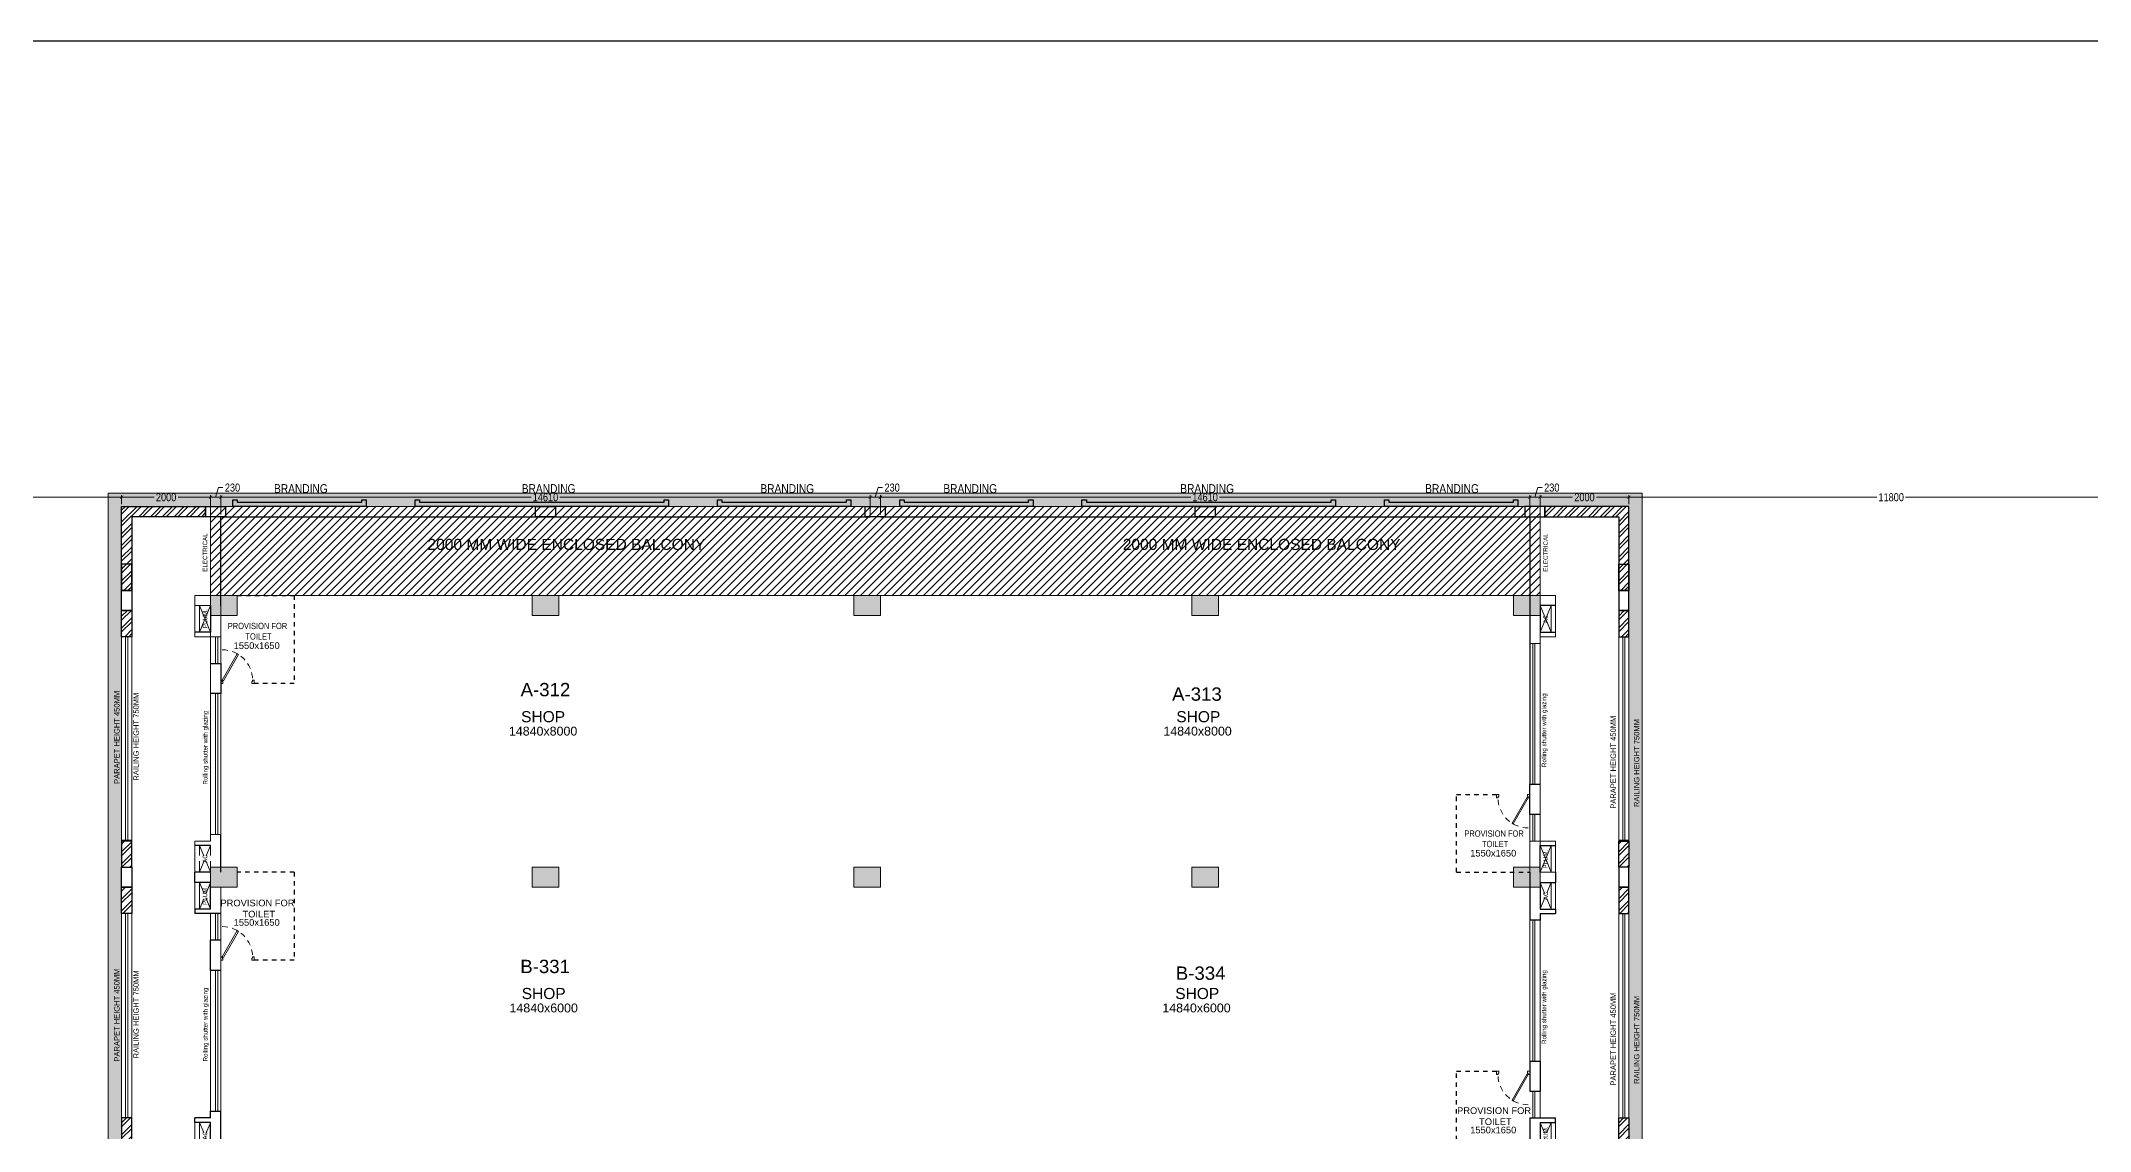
# Model space of a CAD drawing. Header units: metres. Extents: x 9819 to 10514, y 4405 to 4599.
# Drawn here: x 10421.59 to 10467.69, y 4574.66 to 4599.19 of the extents above; entities that cross this region are included whole.
import ezdxf
from ezdxf.enums import TextEntityAlignment as Align

# ---------------------------------------------------------------- set-up
doc = ezdxf.new("R2010")
doc.units = ezdxf.units.M
doc.header["$MEASUREMENT"] = 0
doc.header["$PDMODE"] = 35
doc.header["$PDSIZE"] = 0.3
doc.linetypes.add('DASHED2', pattern=[0.375, 0.25, -0.125])
doc.linetypes.add('HIDDEN', pattern=[0.375, 0.25, -0.125])
doc.layers.add('A_COL. NO', color=4, linetype='Continuous')
doc.layers.add('A_SIGNAGE', color=171, linetype='Continuous')
for name, color, linetype, lineweight in [('A_CONC', 1, 'Continuous', 30), ('A_DOOR-WIN', 23, 'Continuous', 9), ('A_DOTTED', 8, 'HIDDEN', 0), ('A_ELE 0.15', 252, 'Continuous', 15), ('A_EXT DIM', 7, 'Continuous', 5), ('A_GLAZE', 140, 'Continuous', 5), ('A_LEDGE', 252, 'Continuous', 15), ('A_SHOP NO.', 113, 'Continuous', 5), ('A_SILL 0.09', 9, 'Continuous', 9), ('A_SILL 0.25', 25, 'Continuous', 15), ('A_SILL 0.25-RefEdit0', 25, 'Continuous', 15), ('A_TEXT', 7, 'Continuous', 5), ('A_WALL', 7, 'Continuous', 30), ('A_Wall Hatch', 8, 'Continuous', 5), ('COLUMN-FINAL', 210, 'Continuous', 20), ('Doorline', 251, 'DASHED2', 13)]:
    doc.layers.add(name, color=color, linetype=linetype, lineweight=lineweight)
doc.layers.get('A_COL. NO').off()
doc.styles.add('A', font='ARIALN.TTF')
doc.styles.get("Standard").update_dxf_attribs({"font": 'arial.ttf'})
doc.dimstyles.new('DIM IN MM', dxfattribs={"dimtxt": 0.18, "dimasz": 0.075, "dimexe": 0.05, "dimexo": 0.05, "dimgap": 0.05, "dimtad": 0, "dimdec": 0, "dimlfac": 1000, "dimzin": 3, "dimdsep": 46, "dimtxsty": 'A', "dimblk1": 'ARCHTICK', "dimblk2": 'ARCHTICK', "dimsah": 1, "dimcen": 0, "dimclrd": 256, "dimclre": 256, "dimclrt": 256, "dimadec": 0, "dimazin": 0, "dimtfac": 1, "dimtdec": 0, "dimtofl": 0, "dimtmove": 1, "dimatfit": 3, "dimfxl": 1, "dimtolj": 1, "dimtzin": 0, "dimlwd": -1, "dimlwe": -1, "dimarcsym": 0})

# ---------------------------------------------------------------- blocks, each defined once
blk = doc.blocks.new('D 750')
at = {"layer": 'A_DOOR-WIN'}
for points in [[(-0.372, 0.665), (-0.035, 0.075), (-0.063, 0.059), (-0.4, 0.649)], [(-0.75, 0.075), (-0.75, 0), (-0.7, 0), (-0.7, 0.043), (-0.715, 0.043), (-0.715, 0.075)], [(0, 0.075), (0, 0), (-0.05, 0), (-0.05, 0.043), (-0.035, 0.043), (-0.035, 0.075)]]:
    blk.add_lwpolyline(points, close=True, dxfattribs=at)
at = {"layer": 'Doorline', "ltscale": 0.5}
blk.add_arc((-0.035, 0.075), 0.68, 90, 180, dxfattribs=at)
blk = doc.blocks.new('Typical shops 3rd')
at = {"layer": 'A_DOOR-WIN'}
for p, q in [((30.095, -1.08), (30.095, -4.25)), ((30.145, -1.08), (30.145, -4.25)), ((0.465, -5.38), (0.465, -2.21)), ((0.515, -5.38), (0.515, -2.21))]:
    blk.add_line(p, q, dxfattribs=at)
at = {"layer": 'A_DOTTED'}
for p, q in [((0.1, -0.83), (0.35, -0.23)), ((0.1, -0.23), (0.35, -0.83)), ((30.51, -0.23), (30.26, -0.83)), ((30.51, -0.83), (30.26, -0.23)), ((0.1, -6.23), (0.35, -5.63)), ((0.1, -5.63), (0.35, -6.23)), ((30.51, -5.63), (30.26, -6.23)), ((30.51, -6.23), (30.26, -5.63))]:
    blk.add_line(p, q, dxfattribs=at)
at = {"layer": 'A_GLAZE'}
for p, q in [((0.465, -1.53), (0.465, -0.93)), ((0.515, -1.53), (0.515, -0.93)), ((30.095, -4.93), (30.095, -5.53)), ((30.145, -4.93), (30.145, -5.53))]:
    blk.add_line(p, q, dxfattribs=at)
at = {"layer": 'A_LEDGE'}
for p, q in [((0, -0.83), (0, -0.23)), ((0.1, -0.83), (0.1, -0.23)), ((30.51, -0.83), (30.51, -0.23)), ((30.61, -0.83), (30.61, -0.23)), ((0, -5.63), (0, -6.23)), ((0.1, -5.63), (0.1, -6.23)), ((30.51, -5.63), (30.51, -6.23)), ((30.61, -5.63), (30.61, -6.23))]:
    blk.add_line(p, q, dxfattribs=at)
at = {"layer": 'A_SILL 0.09'}
for p, q in [((0.58, -0.34), (0.58, -5.38)), ((0.35, -1.53), (0.35, -0.93)), ((30.03, -4.25), (30.03, -1.08)), ((30.26, -1.08), (30.26, -4.25)), ((0.35, -5.38), (0.35, -2.21)), ((30.26, -4.93), (30.26, -5.53))]:
    blk.add_line(p, q, dxfattribs=at)
at = {"layer": 'A_WALL'}
for p, q in [((0, -0.23), (0, 0)), ((30.03, 0), (30.03, -1.08)), ((30.61, 0), (30.61, -0.23)), ((0.35, -0.23), (0, -0.23)), ((0.35, -0.83), (0.35, -0.23)), ((30.26, -0.23), (30.61, -0.23)), ((30.26, -0.23), (30.26, -0.83)), ((0.35, -0.83), (0, -0.83)), ((0, -0.83), (0, -0.93)), ((30.26, -0.83), (30.61, -0.83)), ((30.61, -0.83), (30.61, -0.93)), ((0.58, -0.93), (0, -0.93)), ((30.26, -1.08), (30.03, -1.08)), ((30.26, -0.93), (30.61, -0.93)), ((30.26, -0.93), (30.26, -1.08)), ((0.35, -2.21), (0.35, -1.53)), ((0.58, -1.53), (0.35, -1.53)), ((0.58, -2.21), (0.35, -2.21)), ((30.03, -4.25), (30.03, -4.93)), ((30.03, -4.25), (30.26, -4.25)), ((30.26, -4.25), (30.26, -4.93)), ((30.03, -4.93), (30.26, -4.93)), ((0.35, -5.53), (0, -5.53)), ((0, -5.63), (0, -5.53)), ((0.35, -5.38), (0.58, -5.38)), ((0.35, -5.53), (0.35, -5.38)), ((0.58, -6.46), (0.58, -5.38)), ((30.03, -5.53), (30.61, -5.53)), ((30.03, -5.53), (30.03, -6.13)), ((30.61, -5.63), (30.61, -5.53)), ((0.35, -5.63), (0, -5.63)), ((0.35, -6.23), (0.35, -5.63)), ((30.26, -5.63), (30.26, -6.23)), ((30.26, -5.63), (30.61, -5.63)), ((0.35, -6.23), (0, -6.23)), ((30.26, -6.23), (30.61, -6.23))]:
    blk.add_line(p, q, dxfattribs=at)
at = {"layer": 'A_WALL', "color": 252, "linetype": 'DASHED2', "ltscale": 0.3, "true_color": 0x939598}
for p, q in [((2.23, 0), (0.95, 0)), ((28.38, -6.23), (30.03, -6.23))]:
    blk.add_line(p, q, dxfattribs=at)
for points in [[(2.23, 0), (2.23, -1.98), (1.33, -1.98)], [(28.38, -6.23), (28.38, -4.48), (29.28, -4.48)]]:
    blk.add_lwpolyline(points, dxfattribs=at)
at = {"layer": 'A_DOOR-WIN', "xscale": -1}
blk.add_blockref('D 750', (0.58, -1.98), dxfattribs=at)
at = {"layer": 'A_DOOR-WIN', "xscale": -1, "rotation": 180}
blk.add_blockref('D 750', (30.03, -4.48), dxfattribs=at)
at = {"layer": 'A_TEXT'}
for s, p in [('PLUM.', (0.274, -0.523)), ('AC', (30.436, -0.531)), ('Rolling shutter with glazing', (30.399, -3.034)), ('Rolling shutter with glazing', (0.282, -3.428)), ('AC', (0.274, -5.923)), ('PLUM.', (30.434, -5.936))]:
    blk.add_text(s, height=0.1, rotation=90, dxfattribs=at).set_placement(p, align=Align.CENTER)
for s, height, p in [('1550x1650', 0.15, (1.388, -1.205)), ('SHOP', 0.25, (7.845, -2.855)), ('SHOP', 0.25, (22.548, -2.855)), ('14840x6000', 0.2, (7.845, -3.155)), ('14840x6000', 0.2, (22.531, -3.155)), ('1550x1650', 0.15, (29.207, -5.877))]:
    blk.add_text(s, height=height, dxfattribs=at).set_placement(p, align=Align.CENTER)
at = {"layer": 'A_TEXT', "char_height": 0.15, "width": 1.97366, "attachment_point": 1}
for insert in [(0.419, -0.618), (28.239, -5.29)]:
    blk.add_mtext('\\pxqc;PROVISION FOR\\P TOILET ', dxfattribs=dict(at, insert=insert))
blk = doc.blocks.new('_ARCHTICK')
at = {"color": 0, "linetype": 'ByBlock', "const_width": 0.15}
blk.add_lwpolyline([(-0.5, -0.5), (0.5, 0.5)], dxfattribs=at)
blk = doc.blocks.new('*D1574')
at = {"layer": 'A_EXT DIM', "transparency": 16777216}
for p, q in [((10411.606, 4588.764), (10411.606, 4588.972)), ((10411.606, 4588.922), (10417.186, 4588.922)), ((10423.406, 4588.922), (10417.827, 4588.922)), ((10423.406, 4588.764), (10423.406, 4588.972))]:
    blk.add_line(p, q, dxfattribs=at)
at = {"layer": 'Defpoints', "color": 0, "transparency": 16777216}
for p in [(10411.606, 4588.714), (10423.406, 4588.922), (10423.406, 4588.714)]:
    blk.add_point(p, dxfattribs=at)
at = {"layer": 'A_EXT DIM', "transparency": 16777216, "xscale": 0.075, "yscale": 0.075, "zscale": 0.075, "rotation": 180}
blk.add_blockref('_ARCHTICK', (10411.606, 4588.922), dxfattribs=at)
at = {"layer": 'A_EXT DIM', "transparency": 16777216, "xscale": 0.075, "yscale": 0.075, "zscale": 0.075}
blk.add_blockref('_ARCHTICK', (10423.406, 4588.922), dxfattribs=at)
at = {"layer": 'A_EXT DIM', "transparency": 16777216, "insert": (10417.506, 4588.922), "char_height": 0.18, "attachment_point": 5, "style": 'A'}
blk.add_mtext('\\A1;11800', dxfattribs=at)
blk = doc.blocks.new('*D1575')
at = {"layer": 'A_EXT DIM', "transparency": 16777216}
for p, q in [((10457.316, 4588.764), (10457.316, 4588.972)), ((10457.316, 4588.922), (10462.896, 4588.922)), ((10469.116, 4588.922), (10463.537, 4588.922)), ((10469.116, 4588.764), (10469.116, 4588.972))]:
    blk.add_line(p, q, dxfattribs=at)
at = {"layer": 'Defpoints', "color": 0, "transparency": 16777216}
for p in [(10457.316, 4588.714), (10469.116, 4588.922), (10469.116, 4588.714)]:
    blk.add_point(p, dxfattribs=at)
at = {"layer": 'A_EXT DIM', "transparency": 16777216, "xscale": 0.075, "yscale": 0.075, "zscale": 0.075, "rotation": 180}
blk.add_blockref('_ARCHTICK', (10457.316, 4588.922), dxfattribs=at)
at = {"layer": 'A_EXT DIM', "transparency": 16777216, "xscale": 0.075, "yscale": 0.075, "zscale": 0.075}
blk.add_blockref('_ARCHTICK', (10469.116, 4588.922), dxfattribs=at)
at = {"layer": 'A_EXT DIM', "transparency": 16777216, "insert": (10463.216, 4588.922), "char_height": 0.18, "attachment_point": 5, "style": 'A'}
blk.add_mtext('\\A1;11800', dxfattribs=at)
blk = doc.blocks.new('*D1579')
at = {"layer": 'A_EXT DIM', "transparency": 16777216}
for p, q in [((10455.316, 4588.764), (10455.316, 4588.972)), ((10455.316, 4588.922), (10456.045, 4588.922)), ((10457.316, 4588.922), (10456.588, 4588.922)), ((10457.316, 4588.764), (10457.316, 4588.972))]:
    blk.add_line(p, q, dxfattribs=at)
at = {"layer": 'Defpoints', "color": 0, "transparency": 16777216}
for p in [(10455.316, 4588.922), (10455.316, 4588.714), (10457.316, 4588.714)]:
    blk.add_point(p, dxfattribs=at)
at = {"layer": 'A_EXT DIM', "transparency": 16777216, "xscale": 0.075, "yscale": 0.075, "zscale": 0.075, "rotation": 180}
blk.add_blockref('_ARCHTICK', (10455.316, 4588.922), dxfattribs=at)
at = {"layer": 'A_EXT DIM', "transparency": 16777216, "xscale": 0.075, "yscale": 0.075, "zscale": 0.075}
blk.add_blockref('_ARCHTICK', (10457.316, 4588.922), dxfattribs=at)
at = {"layer": 'A_EXT DIM', "transparency": 16777216, "insert": (10456.316, 4588.922), "char_height": 0.18, "attachment_point": 5, "style": 'A'}
blk.add_mtext('\\A1;2000', dxfattribs=at)
blk = doc.blocks.new('*D1580')
at = {"layer": 'A_EXT DIM', "transparency": 16777216}
for p, q in [((10423.406, 4588.764), (10423.406, 4588.972)), ((10423.406, 4588.922), (10424.135, 4588.922)), ((10425.406, 4588.922), (10424.678, 4588.922)), ((10425.406, 4588.764), (10425.406, 4588.972))]:
    blk.add_line(p, q, dxfattribs=at)
at = {"layer": 'Defpoints', "color": 0, "transparency": 16777216}
for p in [(10423.406, 4588.714), (10425.406, 4588.922), (10425.406, 4588.714)]:
    blk.add_point(p, dxfattribs=at)
at = {"layer": 'A_EXT DIM', "transparency": 16777216, "xscale": 0.075, "yscale": 0.075, "zscale": 0.075, "rotation": 180}
blk.add_blockref('_ARCHTICK', (10423.406, 4588.922), dxfattribs=at)
at = {"layer": 'A_EXT DIM', "transparency": 16777216, "xscale": 0.075, "yscale": 0.075, "zscale": 0.075}
blk.add_blockref('_ARCHTICK', (10425.406, 4588.922), dxfattribs=at)
at = {"layer": 'A_EXT DIM', "transparency": 16777216, "insert": (10424.406, 4588.922), "char_height": 0.18, "attachment_point": 5, "style": 'A'}
blk.add_mtext('\\A1;2000', dxfattribs=at)
blk = doc.blocks.new('*D1314')
at = {"layer": 'A_EXT DIM', "transparency": 16777216}
for p, q in [((10425.521, 4588.922), (10425.586, 4589.139)), ((10425.586, 4589.139), (10425.686, 4589.139)), ((10425.406, 4588.534), (10425.406, 4588.972)), ((10425.406, 4588.922), (10425.636, 4588.922)), ((10425.636, 4588.534), (10425.636, 4588.972))]:
    blk.add_line(p, q, dxfattribs=at)
at = {"layer": 'Defpoints', "color": 0, "transparency": 16777216}
for p in [(10425.636, 4588.922), (10425.406, 4588.484), (10425.636, 4588.484)]:
    blk.add_point(p, dxfattribs=at)
at = {"layer": 'A_EXT DIM', "transparency": 16777216, "xscale": 0.075, "yscale": 0.075, "zscale": 0.075, "rotation": 180}
blk.add_blockref('_ARCHTICK', (10425.406, 4588.922), dxfattribs=at)
at = {"layer": 'A_EXT DIM', "transparency": 16777216, "xscale": 0.075, "yscale": 0.075, "zscale": 0.075}
blk.add_blockref('_ARCHTICK', (10425.636, 4588.922), dxfattribs=at)
at = {"layer": 'A_EXT DIM', "transparency": 16777216, "insert": (10425.9, 4589.139), "char_height": 0.18, "attachment_point": 5, "style": 'A'}
blk.add_mtext('\\A1;230', dxfattribs=at)
blk = doc.blocks.new('*D1315')
at = {"layer": 'A_EXT DIM', "transparency": 16777216}
for p, q in [((10425.636, 4588.534), (10425.636, 4588.972)), ((10425.636, 4588.922), (10432.621, 4588.922)), ((10440.246, 4588.922), (10433.262, 4588.922)), ((10440.246, 4588.534), (10440.246, 4588.972))]:
    blk.add_line(p, q, dxfattribs=at)
at = {"layer": 'Defpoints', "color": 0, "transparency": 16777216}
for p in [(10440.246, 4588.922), (10425.636, 4588.484), (10440.246, 4588.484)]:
    blk.add_point(p, dxfattribs=at)
at = {"layer": 'A_EXT DIM', "transparency": 16777216, "xscale": 0.075, "yscale": 0.075, "zscale": 0.075, "rotation": 180}
blk.add_blockref('_ARCHTICK', (10425.636, 4588.922), dxfattribs=at)
at = {"layer": 'A_EXT DIM', "transparency": 16777216, "xscale": 0.075, "yscale": 0.075, "zscale": 0.075}
blk.add_blockref('_ARCHTICK', (10440.246, 4588.922), dxfattribs=at)
at = {"layer": 'A_EXT DIM', "transparency": 16777216, "insert": (10432.941, 4588.922), "char_height": 0.18, "attachment_point": 5, "style": 'A'}
blk.add_mtext('\\A1;14610', dxfattribs=at)
blk = doc.blocks.new('*D1316')
at = {"layer": 'A_EXT DIM', "transparency": 16777216}
for p, q in [((10440.361, 4588.922), (10440.426, 4589.139)), ((10440.426, 4589.139), (10440.526, 4589.139)), ((10440.246, 4588.534), (10440.246, 4588.972)), ((10440.246, 4588.922), (10440.476, 4588.922)), ((10440.476, 4588.534), (10440.476, 4588.972))]:
    blk.add_line(p, q, dxfattribs=at)
at = {"layer": 'Defpoints', "color": 0, "transparency": 16777216}
for p in [(10440.476, 4588.922), (10440.246, 4588.484), (10440.476, 4588.484)]:
    blk.add_point(p, dxfattribs=at)
at = {"layer": 'A_EXT DIM', "transparency": 16777216, "xscale": 0.075, "yscale": 0.075, "zscale": 0.075, "rotation": 180}
blk.add_blockref('_ARCHTICK', (10440.246, 4588.922), dxfattribs=at)
at = {"layer": 'A_EXT DIM', "transparency": 16777216, "xscale": 0.075, "yscale": 0.075, "zscale": 0.075}
blk.add_blockref('_ARCHTICK', (10440.476, 4588.922), dxfattribs=at)
at = {"layer": 'A_EXT DIM', "transparency": 16777216, "insert": (10440.74, 4589.139), "char_height": 0.18, "attachment_point": 5, "style": 'A'}
blk.add_mtext('\\A1;230', dxfattribs=at)
blk = doc.blocks.new('*D1317')
at = {"layer": 'A_EXT DIM', "transparency": 16777216}
for p, q in [((10440.476, 4588.534), (10440.476, 4588.972)), ((10440.476, 4588.922), (10447.461, 4588.922)), ((10455.086, 4588.922), (10448.102, 4588.922)), ((10455.086, 4588.534), (10455.086, 4588.972))]:
    blk.add_line(p, q, dxfattribs=at)
at = {"layer": 'Defpoints', "color": 0, "transparency": 16777216}
for p in [(10455.086, 4588.922), (10440.476, 4588.484), (10455.086, 4588.484)]:
    blk.add_point(p, dxfattribs=at)
at = {"layer": 'A_EXT DIM', "transparency": 16777216, "xscale": 0.075, "yscale": 0.075, "zscale": 0.075, "rotation": 180}
blk.add_blockref('_ARCHTICK', (10440.476, 4588.922), dxfattribs=at)
at = {"layer": 'A_EXT DIM', "transparency": 16777216, "xscale": 0.075, "yscale": 0.075, "zscale": 0.075}
blk.add_blockref('_ARCHTICK', (10455.086, 4588.922), dxfattribs=at)
at = {"layer": 'A_EXT DIM', "transparency": 16777216, "insert": (10447.781, 4588.922), "char_height": 0.18, "attachment_point": 5, "style": 'A'}
blk.add_mtext('\\A1;14610', dxfattribs=at)
blk = doc.blocks.new('*D1318')
at = {"layer": 'A_EXT DIM', "transparency": 16777216}
for p, q in [((10455.201, 4588.922), (10455.266, 4589.139)), ((10455.266, 4589.139), (10455.366, 4589.139)), ((10455.086, 4588.534), (10455.086, 4588.972)), ((10455.086, 4588.922), (10455.316, 4588.922)), ((10455.316, 4588.534), (10455.316, 4588.972))]:
    blk.add_line(p, q, dxfattribs=at)
at = {"layer": 'Defpoints', "color": 0, "transparency": 16777216}
for p in [(10455.316, 4588.922), (10455.086, 4588.484), (10455.316, 4588.484)]:
    blk.add_point(p, dxfattribs=at)
at = {"layer": 'A_EXT DIM', "transparency": 16777216, "xscale": 0.075, "yscale": 0.075, "zscale": 0.075, "rotation": 180}
blk.add_blockref('_ARCHTICK', (10455.086, 4588.922), dxfattribs=at)
at = {"layer": 'A_EXT DIM', "transparency": 16777216, "xscale": 0.075, "yscale": 0.075, "zscale": 0.075}
blk.add_blockref('_ARCHTICK', (10455.316, 4588.922), dxfattribs=at)
at = {"layer": 'A_EXT DIM', "transparency": 16777216, "insert": (10455.58, 4589.139), "char_height": 0.18, "attachment_point": 5, "style": 'A'}
blk.add_mtext('\\A1;230', dxfattribs=at)
blk = doc.blocks.new('*D1319')
at = {"layer": 'A_EXT DIM', "transparency": 16777216}
for p, q in [((10455.316, 4588.764), (10455.316, 4588.972)), ((10455.316, 4588.922), (10456.045, 4588.922)), ((10457.316, 4588.922), (10456.588, 4588.922)), ((10457.316, 4588.764), (10457.316, 4588.972))]:
    blk.add_line(p, q, dxfattribs=at)
at = {"layer": 'Defpoints', "color": 0, "transparency": 16777216}
for p in [(10455.316, 4588.714), (10457.316, 4588.922), (10457.316, 4588.714)]:
    blk.add_point(p, dxfattribs=at)
at = {"layer": 'A_EXT DIM', "transparency": 16777216, "xscale": 0.075, "yscale": 0.075, "zscale": 0.075, "rotation": 180}
blk.add_blockref('_ARCHTICK', (10455.316, 4588.922), dxfattribs=at)
at = {"layer": 'A_EXT DIM', "transparency": 16777216, "xscale": 0.075, "yscale": 0.075, "zscale": 0.075}
blk.add_blockref('_ARCHTICK', (10457.316, 4588.922), dxfattribs=at)
at = {"layer": 'A_EXT DIM', "transparency": 16777216, "insert": (10456.316, 4588.922), "char_height": 0.18, "attachment_point": 5, "style": 'A'}
blk.add_mtext('\\A1;2000', dxfattribs=at)
blk = doc.blocks.new('Balcony projections')
at = {"transparency": 33554493}
h = blk.add_hatch(color=256, dxfattribs=at)
h.dxf.hatch_style = 1
h.paths.add_polyline_path([(-0.53, -72.15), (33.98, -72.15), (33.98, 0.53), (-0.53, 0.53)])
h.paths.add_polyline_path([(-0.23, -71.85), (33.68, -71.85), (33.68, 0.23), (-0.23, 0.23)], flags=16)
at = {"lineweight": 30, "true_color": 0x636466}
h = blk.add_hatch(dxfattribs=at)
h.set_pattern_fill('ANSI32', color=251, scale=0.5)
h.set_pattern_definition([(45, (-9876.61707, -4400.77705), (-0.1325825215, 0.1325825215), []), (45, (-9876.52869, -4400.77705), (-0.1325825215, 0.1325825215), [])])
h.paths.add_polyline_path([(31.79, 0.23), (31.79, 0), (33.45, 0), (33.45, -1.66), (33.68, -1.66), (33.68, 0.23)])
h.paths.add_polyline_path([(33.68, -2.7), (33.68, -2.11), (33.45, -2.11), (33.45, -2.7)])
h.paths.add_polyline_path([(33.68, -7.3), (33.68, -7.89), (33.45, -7.89), (33.45, -7.3)])
h.paths.add_polyline_path([(33.68, -8.93), (33.68, -8.34), (33.45, -8.34), (33.45, -8.93)])
h.paths.add_polyline_path([(33.68, -13.53), (33.68, -14.12), (33.45, -14.12), (33.45, -13.53)])
h.paths.add_polyline_path([(33.68, -15.16), (33.68, -14.57), (33.45, -14.57), (33.45, -15.16)])
h.paths.add_polyline_path([(33.68, -19.76), (33.68, -20.35), (33.45, -20.35), (33.45, -19.76)])
h.paths.add_polyline_path([(33.68, -21.39), (33.68, -20.8), (33.45, -20.8), (33.45, -21.39)])
h.paths.add_polyline_path([(33.68, -25.99), (33.68, -26.58), (33.45, -26.58), (33.45, -25.99)])
h.paths.add_polyline_path([(33.68, -27.62), (33.68, -27.03), (33.45, -27.03), (33.45, -27.62)])
h.paths.add_polyline_path([(33.68, -32.22), (33.68, -32.81), (33.45, -32.81), (33.45, -32.22)])
h.paths.add_polyline_path([(33.68, -33.85), (33.68, -33.26), (33.45, -33.26), (33.45, -33.85)])
h.paths.add_polyline_path([(33.68, -38.23), (33.68, -38.82), (33.45, -38.82), (33.45, -38.23)])
h.paths.add_polyline_path([(33.68, -39.86), (33.68, -39.27), (33.45, -39.27), (33.45, -39.86)])
h.paths.add_polyline_path([(33.68, -46.09), (33.68, -45.5), (33.45, -45.5), (33.45, -46.09)])
h.paths.add_polyline_path([(33.68, -44.46), (33.68, -45.05), (33.45, -45.05), (33.45, -44.46)])
h.paths.add_polyline_path([(33.68, -50.69), (33.68, -51.28), (33.45, -51.28), (33.45, -50.69)])
h.paths.add_polyline_path([(33.68, -52.32), (33.68, -51.73), (33.45, -51.73), (33.45, -52.32)])
h.paths.add_polyline_path([(33.68, -58.55), (33.68, -57.96), (33.45, -57.96), (33.45, -58.55)])
h.paths.add_polyline_path([(33.68, -56.92), (33.68, -57.51), (33.45, -57.51), (33.45, -56.92)])
h.paths.add_polyline_path([(33.68, -64.76), (33.68, -63.58), (33.45, -63.58), (33.45, -64.76)])
h.paths.add_polyline_path([(31.79, -71.85), (31.79, -71.62), (33.45, -71.62), (33.45, -69.96), (33.68, -69.96), (33.68, -71.85)])
h.paths.add_polyline_path([(30.75, -71.85), (31.34, -71.85), (31.34, -71.62), (30.75, -71.62)])
h.paths.add_polyline_path([(24.96, -71.85), (24.37, -71.85), (24.37, -71.62), (24.96, -71.62)])
h.paths.add_polyline_path([(23.33, -71.85), (23.92, -71.85), (23.92, -71.62), (23.33, -71.62)])
h.paths.add_polyline_path([(8.49, -71.85), (9.08, -71.85), (9.08, -71.62), (8.49, -71.62)])
h.paths.add_polyline_path([(10.12, -71.85), (9.53, -71.85), (9.53, -71.62), (10.12, -71.62)])
h.paths.add_polyline_path([(15.91, -71.85), (16.5, -71.85), (16.5, -71.62), (15.91, -71.62)])
h.paths.add_polyline_path([(17.54, -71.85), (16.95, -71.85), (16.95, -71.62), (17.54, -71.62)])
h.paths.add_polyline_path([(1.66, -71.85), (1.66, -71.62), (0, -71.62), (0, -69.96), (-0.23, -69.96), (-0.23, -71.85)])
h.paths.add_polyline_path([(2.11, -71.85), (2.7, -71.85), (2.7, -71.62), (2.11, -71.62)])
h.paths.add_polyline_path([(-0.23, -64.76), (-0.23, -63.58), (0, -63.58), (0, -64.76)])
h.paths.add_polyline_path([(-0.23, -58.55), (-0.23, -57.96), (0, -57.96), (0, -58.55)])
h.paths.add_polyline_path([(-0.23, -56.92), (-0.23, -57.51), (0, -57.51), (0, -56.92)])
h.paths.add_polyline_path([(-0.23, -52.32), (-0.23, -51.73), (0, -51.73), (0, -52.32)])
h.paths.add_polyline_path([(-0.23, -50.69), (-0.23, -51.28), (0, -51.28), (0, -50.69)])
h.paths.add_polyline_path([(-0.23, -46.09), (-0.23, -45.5), (0, -45.5), (0, -46.09)])
h.paths.add_polyline_path([(-0.23, -44.46), (-0.23, -45.05), (0, -45.05), (0, -44.46)])
h.paths.add_polyline_path([(-0.23, -39.86), (-0.23, -39.27), (0, -39.27), (0, -39.86)])
h.paths.add_polyline_path([(-0.23, -38.23), (-0.23, -38.82), (0, -38.82), (0, -38.23)])
h.paths.add_polyline_path([(-0.23, -33.85), (-0.23, -33.26), (0, -33.26), (0, -33.85)])
h.paths.add_polyline_path([(-0.23, -32.22), (-0.23, -32.81), (0, -32.81), (0, -32.22)])
h.paths.add_polyline_path([(-0.23, -27.62), (-0.23, -27.03), (0, -27.03), (0, -27.62)])
h.paths.add_polyline_path([(-0.23, -25.99), (-0.23, -26.58), (0, -26.58), (0, -25.99)])
h.paths.add_polyline_path([(-0.23, -21.39), (-0.23, -20.8), (0, -20.8), (0, -21.39)])
h.paths.add_polyline_path([(-0.23, -19.76), (-0.23, -20.35), (0, -20.35), (0, -19.76)])
h.paths.add_polyline_path([(-0.23, -15.16), (-0.23, -14.57), (0, -14.57), (0, -15.16)])
h.paths.add_polyline_path([(-0.23, -13.53), (-0.23, -14.12), (0, -14.12), (0, -13.53)])
h.paths.add_polyline_path([(-0.23, -8.93), (-0.23, -8.34), (0, -8.34), (0, -8.93)])
h.paths.add_polyline_path([(-0.23, -7.3), (-0.23, -7.89), (0, -7.89), (0, -7.3)])
h.paths.add_polyline_path([(-0.23, -2.7), (-0.23, -2.11), (0, -2.11), (0, -2.7)])
h.paths.add_polyline_path([(1.66, 0.23), (1.66, 0), (0, 0), (0, -1.66), (-0.23, -1.66), (-0.23, 0.23)])
at = {"layer": 'A_CONC'}
for points in [[(1.66, 0.23), (2.11, 0.23), (2.11, 0), (1.66, 0)], [(9.08, 0.23), (9.53, 0.23), (9.53, 0), (9.08, 0)], [(16.5, 0.23), (16.95, 0.23), (16.95, 0), (16.5, 0)], [(23.92, 0.23), (24.37, 0.23), (24.37, 0), (23.92, 0)], [(31.79, 0.23), (31.34, 0.23), (31.34, 0), (31.79, 0)], [(-0.23, -1.66), (0, -1.66), (0, -2.11), (-0.23, -2.11)], [(-0.23, -1.66), (0, -1.66), (0, -2.11), (-0.23, -2.11)], [(33.68, -1.66), (33.45, -1.66), (33.45, -2.11), (33.68, -2.11)], [(33.68, -1.66), (33.45, -1.66), (33.45, -2.11), (33.68, -2.11)], [(-0.23, -7.89), (0, -7.89), (0, -8.34), (-0.23, -8.34)], [(33.68, -7.89), (33.45, -7.89), (33.45, -8.34), (33.68, -8.34)]]:
    blk.add_lwpolyline(points, close=True, dxfattribs=at)
at = {"layer": 'A_ELE 0.15', "color": 7, "true_color": 0xffffff}
blk.add_lwpolyline([(33.98, -33.85), (33.98, 0.53), (-0.53, 0.53), (-0.53, -33.85)], dxfattribs=at)
at = {"layer": 'A_GLAZE', "elevation": 0}
for points in [[(-0.14, -7.3), (-0.09, -7.3), (-0.09, -2.7), (-0.14, -2.7)], [(-0.14, -13.53), (-0.09, -13.53), (-0.09, -8.93), (-0.14, -8.93)]]:
    blk.add_lwpolyline(points, close=True, dxfattribs=at)
at = {"layer": 'A_GLAZE'}
for points in [[(33.54, -7.3), (33.59, -7.3), (33.59, -2.7), (33.54, -2.7)], [(33.54, -13.53), (33.59, -13.53), (33.59, -8.93), (33.54, -8.93)]]:
    blk.add_lwpolyline(points, close=True, dxfattribs=at)
at = {"layer": 'A_SILL 0.25', "lineweight": 0, "elevation": 0}
for points in [[(-0.23, -7.28), (0, -7.28), (0, -2.7), (-0.23, -2.7)], [(33.68, -7.28), (33.45, -7.28), (33.45, -2.7), (33.68, -2.7)], [(-0.23, -13.53), (0, -13.53), (0, -8.93), (-0.23, -8.93)], [(33.68, -13.53), (33.45, -13.53), (33.45, -8.93), (33.68, -8.93)]]:
    blk.add_lwpolyline(points, close=True, dxfattribs=at)
at = {"layer": 'A_SILL 0.25-RefEdit0', "color": 32, "true_color": 0xcd6928}
blk.add_lwpolyline([(33.68, -33.85), (33.68, 0.23), (-0.23, 0.23), (-0.23, -33.85)], dxfattribs=at)
at = {"layer": 'A_TEXT', "color": 32, "true_color": 0xcd6928}
for p, q in [((-0.23, -7.3), (-0.23, -2.7)), ((0, -2.7), (0, -7.3)), ((33.45, -7.3), (33.45, -2.7)), ((33.68, -2.7), (33.68, -7.3)), ((-0.23, -13.53), (-0.23, -8.93)), ((0, -8.93), (0, -13.53)), ((33.45, -13.53), (33.45, -8.93)), ((33.68, -8.93), (33.68, -13.53))]:
    blk.add_line(p, q, dxfattribs=at)
at = {"layer": 'A_WALL'}
for points in [[(1.66, 0.23), (1.66, 0), (0, 0), (0, -1.66), (-0.23, -1.66), (-0.23, 0.23)], [(31.79, 0.23), (31.79, 0), (33.45, 0), (33.45, -1.66), (33.68, -1.66), (33.68, 0.23)], [(-0.23, -1.07), (-0.23, -1.66), (0, -1.66), (0, -1.07)], [(33.68, -1.07), (33.68, -1.66), (33.45, -1.66), (33.45, -1.07)], [(-0.23, -2.7), (-0.23, -2.11), (0, -2.11), (0, -2.7)], [(-0.23, -2.7), (-0.23, -2.11), (0, -2.11), (0, -2.7)], [(33.68, -2.7), (33.68, -2.11), (33.45, -2.11), (33.45, -2.7)], [(33.68, -2.7), (33.68, -2.11), (33.45, -2.11), (33.45, -2.7)], [(-0.23, -7.3), (-0.23, -7.89), (0, -7.89), (0, -7.3)], [(33.68, -7.3), (33.68, -7.89), (33.45, -7.89), (33.45, -7.3)], [(-0.23, -8.93), (-0.23, -8.34), (0, -8.34), (0, -8.93)], [(33.68, -8.93), (33.68, -8.34), (33.45, -8.34), (33.45, -8.93)], [(-0.23, -13.53), (-0.23, -14.12), (0, -14.12), (0, -13.53)], [(33.68, -13.53), (33.68, -14.12), (33.45, -14.12), (33.45, -13.53)]]:
    blk.add_lwpolyline(points, close=True, dxfattribs=at)
at = {"layer": 'A_TEXT', "color": 32, "true_color": 0xcd6928, "char_height": 0.1215, "attachment_point": 1, "rotation": 90}
for insert in [(-0.399, -6.012), (33.265, -6.572), (-0.399, -12.262), (33.265, -12.802)]:
    blk.add_mtext_dynamic_manual_height_columns('PARAPET HEIGHT 450MM', width=3.42392, gutter_width=0.931, heights=[0], dxfattribs=dict(at, insert=insert))
at = {"layer": 'A_TEXT', "color": 4, "char_height": 0.1215, "attachment_point": 1, "rotation": 90}
for insert in [(0.033, -5.94), (33.793, -6.534), (0.033, -12.19), (33.793, -12.764)]:
    blk.add_mtext_dynamic_manual_height_columns('RAILING HEIGHT 750MM', width=3.42392, gutter_width=0.931, heights=[0], dxfattribs=dict(at, insert=insert))
blk = doc.blocks.new('WING-B REVISED COL.')
at = {"layer": 'COLUMN-FINAL'}
for color, points in [(1, [(5371.299, -8729.918), (5371.299, -8730.368), (5371.899, -8730.368), (5371.899, -8729.918)]), (1, [(5378.534, -8729.918), (5378.534, -8730.368), (5379.134, -8730.368), (5379.134, -8729.918)]), (2, [(5385.769, -8729.918), (5385.769, -8730.368), (5386.369, -8730.368), (5386.369, -8729.918)]), (1, [(5393.374, -8729.918), (5393.374, -8730.368), (5393.974, -8730.368), (5393.974, -8729.918)]), (1, [(5400.609, -8729.918), (5400.609, -8730.368), (5401.209, -8730.368), (5401.209, -8729.918)]), (1, [(5371.299, -8736.038), (5371.299, -8736.488), (5371.899, -8736.488), (5371.899, -8736.038)]), (3, [(5378.534, -8736.038), (5378.534, -8736.488), (5379.134, -8736.488), (5379.134, -8736.038)]), (3, [(5385.769, -8736.038), (5385.769, -8736.488), (5386.369, -8736.488), (5386.369, -8736.038)]), (3, [(5393.374, -8736.038), (5393.374, -8736.488), (5393.974, -8736.488), (5393.974, -8736.038)]), (1, [(5400.609, -8736.038), (5400.609, -8736.488), (5401.209, -8736.488), (5401.209, -8736.038)])]:
    blk.add_hatch(color=color, dxfattribs=at).paths.add_polyline_path(points)
at = {"layer": 'COLUMN-FINAL', "color": 1}
for points in [[(5371.299, -8729.918), (5371.299, -8730.368), (5371.899, -8730.368), (5371.899, -8729.918)], [(5378.534, -8729.918), (5378.534, -8730.368), (5379.134, -8730.368), (5379.134, -8729.918)], [(5393.374, -8729.918), (5393.374, -8730.368), (5393.974, -8730.368), (5393.974, -8729.918)], [(5400.609, -8729.918), (5400.609, -8730.368), (5401.209, -8730.368), (5401.209, -8729.918)], [(5371.299, -8736.038), (5371.299, -8736.488), (5371.899, -8736.488), (5371.899, -8736.038)], [(5400.609, -8736.038), (5400.609, -8736.488), (5401.209, -8736.488), (5401.209, -8736.038)]]:
    blk.add_lwpolyline(points, close=True, dxfattribs=at)
at = {"layer": 'COLUMN-FINAL', "color": 2}
blk.add_lwpolyline([(5385.769, -8729.918), (5385.769, -8730.368), (5386.369, -8730.368), (5386.369, -8729.918)], close=True, dxfattribs=at)
at = {"layer": 'COLUMN-FINAL', "color": 3}
for points in [[(5378.534, -8736.038), (5378.534, -8736.488), (5379.134, -8736.488), (5379.134, -8736.038)], [(5385.769, -8736.038), (5385.769, -8736.488), (5386.369, -8736.488), (5386.369, -8736.038)], [(5393.374, -8736.038), (5393.374, -8736.488), (5393.974, -8736.488), (5393.974, -8736.038)]]:
    blk.add_lwpolyline(points, close=True, dxfattribs=at)
blk = doc.blocks.new('A$C65346bc7')
at = {"layer": 'A_WALL', "color": 252, "linetype": 'DASHED2', "ltscale": 0.3, "true_color": 0x939598}
blk.add_line((28.38, -6.23), (30.03, -6.23), dxfattribs=at)
for points in [[(0.95, 0), (2.23, 0), (2.23, -1.98), (1.33, -1.98)], [(28.38, -6.23), (28.38, -4.48), (29.28, -4.48)]]:
    blk.add_lwpolyline(points, dxfattribs=at)
at = {"layer": 'A_DOOR-WIN', "xscale": -1}
blk.add_blockref('D 750', (0.58, -1.98), dxfattribs=at)
at = {"layer": 'A_DOOR-WIN', "xscale": -1, "rotation": 180}
blk.add_blockref('D 750', (30.03, -4.48), dxfattribs=at)
at = {"char_height": 0.1411, "width": 1.97366, "attachment_point": 1, "style": 'A'}
for insert in [(0.419, -0.618), (28.239, -5.29)]:
    blk.add_mtext('\\pxqc;PROVISION FOR\\P TOILET ', dxfattribs=dict(at, insert=insert))
at = {"layer": 'A_TEXT'}
for p in [(1.388, -1.205), (29.207, -5.877)]:
    blk.add_text('1550x1650', height=0.15, dxfattribs=at).set_placement(p, align=Align.CENTER)

msp = doc.modelspace()

# ---------------------------------------------------------------- hatches: boundary and pattern name
at = {"layer": 'A_SILL 0.25'}
h = msp.add_hatch(dxfattribs=at)
h.set_pattern_fill('ANSI31', color=256)
h.set_pattern_definition([(45, (4829.41176, -313.26329), (-0.0883883476, 0.0883883476), [])])
h.paths.add_polyline_path([(10425.4062, 4586.7144), (10455.3162, 4586.7144), (10455.3162, 4588.7144), (10425.4062, 4588.7144)])

# ---------------------------------------------------------------- linework, layer by layer
msp.add_lwpolyline([(9907.8601, 4599.1913), (10513.7871, 4599.1913), (10513.7871, 4405.0688), (9907.8601, 4405.0688)], close=True)
at = {"layer": 'A_DOOR-WIN'}
for p, q in [((10455.1512, 4585.6344), (10455.1512, 4582.4644)), ((10455.2012, 4585.6344), (10455.2012, 4582.4644)), ((10425.5212, 4581.3344), (10425.5212, 4584.5044)), ((10425.5712, 4581.3344), (10425.5712, 4584.5044))]:
    msp.add_line(p, q, dxfattribs=at)
at = {"layer": 'A_DOTTED'}
msp.add_lwpolyline([(10425.4062, 4580.4844), (10425.4062, 4581.0844), (10425.1562, 4580.4844), (10425.1562, 4581.0844), (10425.4062, 4580.4844)], dxfattribs=at)
at = {"layer": 'A_GLAZE'}
for p, q in [((10425.5212, 4585.1844), (10425.5212, 4585.7844)), ((10425.5712, 4585.1844), (10425.5712, 4585.7844)), ((10455.1512, 4581.7844), (10455.1512, 4581.1844)), ((10455.2012, 4581.7844), (10455.2012, 4581.1844))]:
    msp.add_line(p, q, dxfattribs=at)
at = {"layer": 'A_LEDGE'}
for points in [[(10425.6362, 4586.4844), (10425.6362, 4585.7844), (10425.0562, 4585.7844), (10425.0562, 4585.8844), (10425.0562, 4586.4844)], [(10425.6362, 4584.5044), (10425.6362, 4581.3344), (10425.4062, 4581.3344), (10425.4062, 4581.1844), (10425.0562, 4581.1844), (10425.0562, 4581.0844), (10425.0562, 4580.4844)]]:
    msp.add_lwpolyline(points, dxfattribs=at)
at = {"layer": 'A_SIGNAGE', "color": 6}
for points in [[(10425.9062, 4588.7144), (10425.9062, 4588.8644), (10426.0062, 4588.8644), (10426.0062, 4588.8144), (10428.8062, 4588.8144), (10428.8062, 4588.8644), (10428.9062, 4588.8644), (10428.9062, 4588.7144)], [(10430.0062, 4588.7144), (10430.0062, 4588.8644), (10430.1062, 4588.8644), (10430.1062, 4588.8144), (10435.6112, 4588.8144), (10435.6112, 4588.8644), (10435.7112, 4588.8644), (10435.7112, 4588.7144)], [(10436.8112, 4588.7144), (10436.8112, 4588.8644), (10436.9112, 4588.8644), (10436.9112, 4588.8144), (10439.7112, 4588.8144), (10439.7112, 4588.8644), (10439.8112, 4588.8644), (10439.8112, 4588.7144)], [(10440.9112, 4588.7144), (10440.9112, 4588.8644), (10441.0112, 4588.8644), (10441.0112, 4588.8144), (10443.8112, 4588.8144), (10443.8112, 4588.8644), (10443.9112, 4588.8644), (10443.9112, 4588.7144)], [(10445.0112, 4588.7144), (10445.0112, 4588.8644), (10445.1112, 4588.8644), (10445.1112, 4588.8144), (10450.6162, 4588.8144), (10450.6162, 4588.8644), (10450.7162, 4588.8644), (10450.7162, 4588.7144)], [(10451.8162, 4588.7144), (10451.8162, 4588.8644), (10451.9162, 4588.8644), (10451.9162, 4588.8144), (10454.7162, 4588.8144), (10454.7162, 4588.8644), (10454.8162, 4588.8644), (10454.8162, 4588.7144)]]:
    msp.add_lwpolyline(points, close=True, dxfattribs=at)
at = {"layer": 'A_SILL 0.09'}
for p, q in [((10425.6362, 4585.1844), (10425.6362, 4585.7844)), ((10455.0862, 4581.7844), (10455.0862, 4581.1844))]:
    msp.add_line(p, q, dxfattribs=at)
at = {"layer": 'A_SILL 0.25'}
for points in [[(10425.4062, 4588.7144), (10423.4062, 4588.7144), (10423.4062, 4516.6344), (10457.3162, 4516.6344), (10457.3162, 4588.7144), (10455.3162, 4588.7144)], [(10425.4062, 4588.4844), (10423.6362, 4588.4844), (10423.6362, 4516.8644), (10457.0862, 4516.8644), (10457.0862, 4588.4844), (10455.3162, 4588.4844)]]:
    msp.add_lwpolyline(points, dxfattribs=at)
msp.add_lwpolyline([(10425.4062, 4586.7144), (10455.3162, 4586.7144), (10455.3162, 4588.7144), (10425.4062, 4588.7144)], close=True, dxfattribs=at)
at = {"layer": 'A_WALL'}
for p, q in [((10425.4062, 4581.0844), (10425.0562, 4581.0844)), ((10425.4062, 4580.4844), (10425.0562, 4580.4844))]:
    msp.add_line(p, q, dxfattribs=at)
for points in [[(10425.6362, 4586.4844), (10425.6362, 4586.7144), (10425.6362, 4588.4844), (10440.2462, 4588.4844)], [(10440.4762, 4588.4844), (10455.0862, 4588.4844), (10455.0862, 4585.6344), (10455.0862, 4582.4644)], [(10425.4062, 4586.4844), (10425.4062, 4585.8844), (10425.0562, 4585.8844)], [(10455.6662, 4586.4844), (10455.3162, 4586.4844), (10455.3162, 4585.8844), (10455.6662, 4585.8844)], [(10425.4062, 4585.1844), (10425.6362, 4585.1844), (10425.6362, 4584.5044), (10425.4062, 4584.5044)], [(10455.3162, 4581.7844), (10455.0862, 4581.7844), (10455.0862, 4582.4644), (10455.3162, 4582.4644)], [(10425.6362, 4580.4844), (10425.6362, 4581.3344)], [(10455.3162, 4580.4844), (10455.3162, 4581.0844), (10455.6662, 4581.0844)]]:
    msp.add_lwpolyline(points, dxfattribs=at)
at = {"layer": 'A_Wall Hatch'}
for points in [[(10425.4062, 4581.3344), (10425.4062, 4584.5044), (10425.4062, 4585.1844), (10425.4062, 4585.7844), (10425.4062, 4585.8844), (10425.1562, 4586.4844), (10425.1562, 4585.8844), (10425.4062, 4586.4844), (10425.0562, 4586.4844), (10425.0562, 4586.7144), (10425.4062, 4586.7144), (10425.4062, 4588.7144), (10455.3162, 4588.7144), (10455.3162, 4586.7144), (10455.6662, 4586.7144), (10455.6662, 4586.4844), (10455.6662, 4585.8844), (10455.6662, 4585.7844), (10455.3162, 4585.7844)], [(10455.3162, 4585.6344), (10455.3162, 4585.7844), (10455.3162, 4585.8844), (10455.5662, 4586.4844), (10455.5662, 4585.8844), (10455.3162, 4586.4844)], [(10455.0862, 4585.6344), (10455.3162, 4585.6344), (10455.3162, 4582.4644), (10455.3162, 4581.7844), (10455.3162, 4581.1844), (10455.3162, 4581.0844), (10455.5662, 4580.4844), (10455.5662, 4581.0844), (10455.3162, 4580.4844), (10455.6662, 4580.4844), (10455.6662, 4581.0844), (10455.6662, 4581.1844), (10455.0862, 4581.1844), (10455.0862, 4580.4844)]]:
    msp.add_lwpolyline(points, dxfattribs=at)

# ---------------------------------------------------------------- block references
msp.add_blockref('A$C65346bc7', (10425.0562, 4586.7144))
at = {"layer": 'A_COL. NO'}
msp.add_blockref('WING-B REVISED COL.', (5054.1072, 13316.6323), dxfattribs=at)
at = {"layer": 'A_SILL 0.25'}
msp.add_blockref('Balcony projections', (10423.6362, 4588.4844), dxfattribs=at)
at = {"layer": 'A_Wall Hatch'}
msp.add_blockref('Typical shops 3rd', (10425.0562, 4580.4844), dxfattribs=at)

# ---------------------------------------------------------------- texts
at = {"layer": 'A_SHOP NO.'}
for s, p in [('A-312', (10432.941, 4584.4436)), ('A-313', (10447.5974, 4584.3427)), ('B-331', (10432.9332, 4578.2136)), ('B-334', (10447.6805, 4578.0624))]:
    msp.add_text(s, height=0.3, dxfattribs=at).set_placement(p, align=Align.CENTER)
at = {"layer": 'A_SIGNAGE', "color": 6, "char_height": 0.2, "attachment_point": 7, "style": 'A'}
for insert in [(10426.8342, 4589.0144), (10432.4079, 4589.0144), (10437.7761, 4589.0144), (10441.8919, 4589.0144), (10447.2221, 4589.0144), (10452.7323, 4589.0144)]:
    msp.add_mtext_dynamic_manual_height_columns('BRANDING', width=1.232295, gutter_width=1, heights=[0], dxfattribs=dict(at, insert=insert))
at = {"layer": 'A_TEXT'}
for s, p in [('ELECTRICAL', (10425.3307, 4587.6783)), ('ELECTRICAL', (10455.4907, 4587.6783)), ('PLUM.', (10425.3307, 4586.1914)), ('AC', (10455.4917, 4586.183)), ('Rolling shutter with glazing', (10455.4552, 4583.6804)), ('Rolling shutter with glazing', (10425.3378, 4583.2869)), ('AC', (10425.3307, 4580.7914)), ('PLUM.', (10455.49, 4580.7789))]:
    msp.add_text(s, height=0.1, rotation=90, dxfattribs=at).set_placement(p, align=Align.CENTER)
for s, height, p in [('2000 MM WIDE ENCLOSED BALCONY', 0.25, (10433.4118, 4587.7367)), ('2000 MM WIDE ENCLOSED BALCONY', 0.25, (10449.0532, 4587.7367)), ('SHOP', 0.25, (10432.888, 4583.8594)), ('SHOP', 0.25, (10447.6279, 4583.8594)), ('14840x8000', 0.2, (10432.888, 4583.5594)), ('14840x8000', 0.2, (10447.6114, 4583.5594))]:
    msp.add_text(s, height=height, dxfattribs=at).set_placement(p, align=Align.CENTER)

# ---------------------------------------------------------------- dimensions: what is measured, and where the dimension line sits
at = {"layer": 'A_EXT DIM'}
for base, p1, p2, picture, middle in [((10423.4062, 4588.9218), (10411.6062, 4588.7144), (10423.4062, 4588.7144), '*D1574', (10417.5062, 4588.9218)), ((10425.4062, 4588.9218), (10423.4062, 4588.7144), (10425.4062, 4588.7144), '*D1580', (10424.4062, 4588.9218)), ((10425.6362, 4588.9218), (10425.4062, 4588.4844), (10425.6362, 4588.4844), '*D1314', (10425.7363, 4589.1387)), ((10440.2462, 4588.9218), (10425.6362, 4588.4844), (10440.2462, 4588.4844), '*D1315', (10432.9412, 4588.9218)), ((10440.4762, 4588.9218), (10440.2462, 4588.4844), (10440.4762, 4588.4844), '*D1316', (10440.5763, 4589.1387)), ((10455.0862, 4588.9218), (10440.4762, 4588.4844), (10455.0862, 4588.4844), '*D1317', (10447.7812, 4588.9218)), ((10455.3162, 4588.9218), (10455.0862, 4588.4844), (10455.3162, 4588.4844), '*D1318', (10455.4163, 4589.1387)), ((10455.3162, 4588.9218), (10457.3162, 4588.7144), (10455.3162, 4588.7144), '*D1579', (10456.3162, 4588.9218)), ((10457.3162, 4588.9218), (10455.3162, 4588.7144), (10457.3162, 4588.7144), '*D1319', (10456.3162, 4588.9218)), ((10469.1162, 4588.9218), (10457.3162, 4588.7144), (10469.1162, 4588.7144), '*D1575', (10463.2162, 4588.9218))]:
    dim = msp.add_linear_dim(base=base, p1=p1, p2=p2, dimstyle='DIM IN MM', override={"dimpost": '\\X'}, dxfattribs=at)
    dim.commit()
    dim.dimension.update_dxf_attribs({"geometry": picture, "text_midpoint": middle})

doc.saveas('drawing.dxf')
